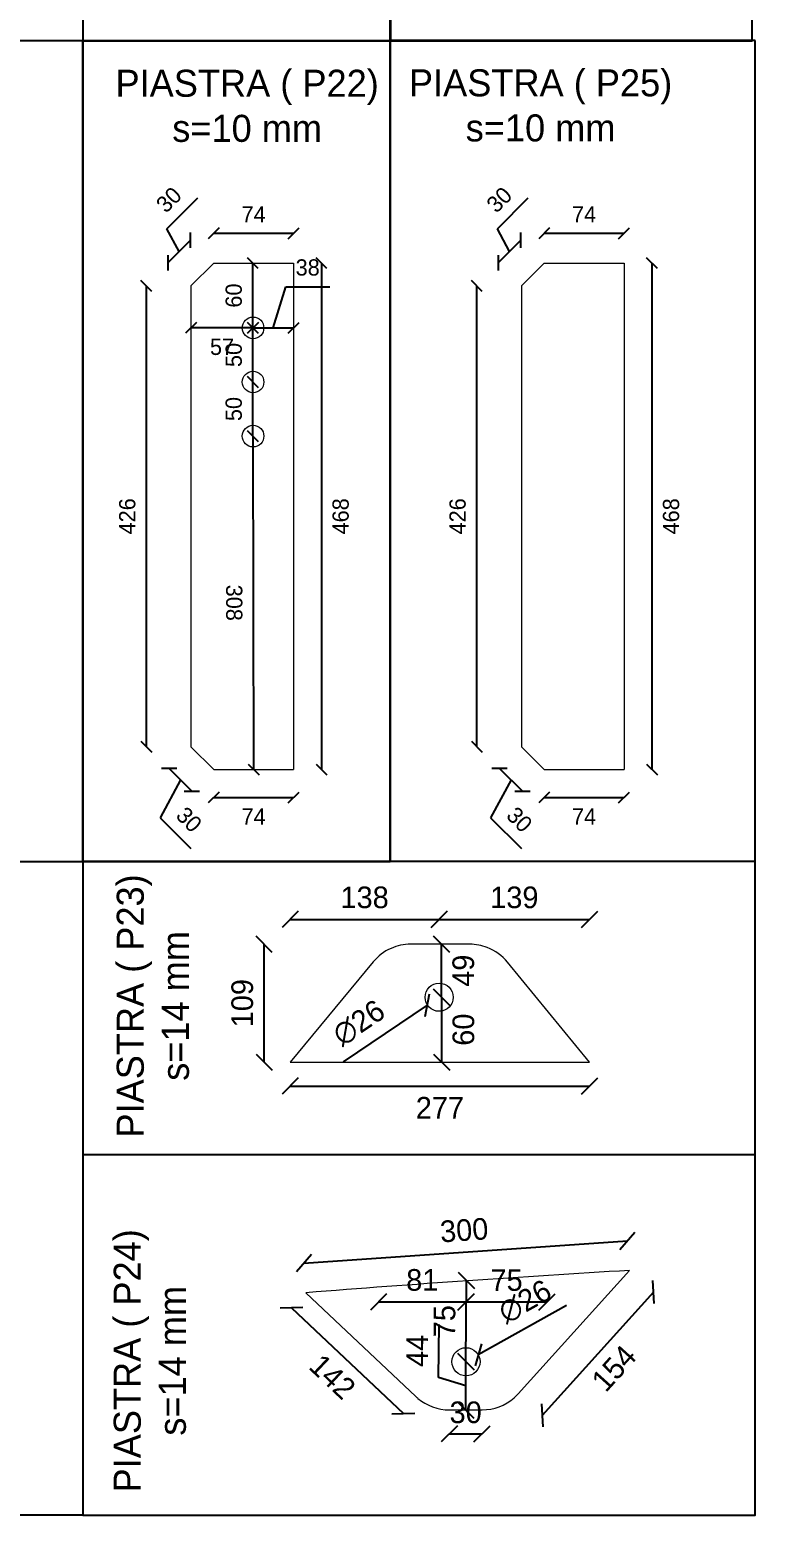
# Model space of a CAD drawing. Header units: millimetres. Extents: x -6949 to 549764, y -83146 to 127128.
# Drawn here: x 21801 to 22472, y -47002 to -45628 of the extents above; entities that cross this region are included whole.
import ezdxf

# ---------------------------------------------------------------- set-up
doc = ezdxf.new("R2010")
doc.units = ezdxf.units.MM
doc.layers.add('piastra', color=6, linetype='Continuous', lineweight=18)
doc.layers.add('quote', color=7, linetype='Continuous', lineweight=5, true_color=0x383838)
doc.styles.get("Standard").update_dxf_attribs({"font": ''})
doc.styles.get('Standard').set_extended_font_data('Bahnschrift Light')
doc.dimstyles.new('Q 1_10', dxfattribs={"dimtxt": 15, "dimasz": 10, "dimexe": 0.18, "dimexo": 0.0625, "dimgap": 10, "dimtad": 2, "dimdec": 0, "dimzin": 0, "dimdsep": 46, "dimtxsty": 'Standard', "dimblk": 'OBLIQUE', "dimcen": 0, "dimse1": 1, "dimse2": 1, "dimadec": 0, "dimazin": 0, "dimtfac": 1, "dimtdec": 0, "dimtofl": 0, "dimtmove": 1, "dimatfit": 3, "dimfxl": 1, "dimtolj": 1, "dimtzin": 0, "dimarcsym": 1})
doc.dimstyles.new('Q 1_15', dxfattribs={"dimtxt": 20, "dimasz": 15, "dimexe": 0.18, "dimexo": 0.0625, "dimgap": 10, "dimtad": 2, "dimdec": 0, "dimzin": 0, "dimdsep": 46, "dimtxsty": 'Standard', "dimblk": 'OBLIQUE', "dimcen": 0, "dimse1": 1, "dimse2": 1, "dimadec": 0, "dimazin": 0, "dimtfac": 1, "dimtdec": 0, "dimtofl": 0, "dimtmove": 1, "dimatfit": 3, "dimfxl": 1, "dimtolj": 1, "dimtzin": 0, "dimarcsym": 1})

# ---------------------------------------------------------------- blocks, each defined once
blk = doc.blocks.new('_Oblique')
at = {"color": 0, "linetype": 'ByBlock', "lineweight": -2}
blk.add_line((-0.5, -0.5), (0.5, 0.5), dxfattribs=at)
blk = doc.blocks.new('*D1178')
at = {"layer": 'Defpoints', "color": 0, "transparency": 16777216}
for p in [(21908.9, -45865.2), (21950.1, -45865.2), (21950.1, -46291.2)]:
    blk.add_point(p, dxfattribs=at)
at = {"layer": 'quote', "color": 0, "lineweight": -2, "transparency": 16777216}
blk.add_line((21908.9, -46291.2), (21908.9, -45865.2), dxfattribs=at)
at = {"layer": 'quote', "color": 0, "lineweight": -2, "transparency": 16777216, "xscale": 10, "yscale": 10, "zscale": 10}
for p, rotation in [((21908.9, -45865.2), 90), ((21908.9, -46291.2), 270)]:
    blk.add_blockref('_Oblique', p, dxfattribs=dict(at, rotation=rotation))
at = {"layer": 'quote', "color": 0, "transparency": 16777216, "insert": (21891.3, -46078.2), "char_height": 15, "attachment_point": 5, "rotation": 90}
blk.add_mtext('\\A1;426', dxfattribs=at)
blk = doc.blocks.new('*D1179')
at = {"layer": 'Defpoints', "color": 0, "transparency": 16777216}
for p in [(21949.7, -45822.8), (21971.1, -45844.2), (21950.1, -45865.2)]:
    blk.add_point(p, dxfattribs=at)
at = {"layer": 'quote', "color": 0, "lineweight": -2, "transparency": 16777216}
for p, q in [((21927.9, -45812.3), (21956.5, -45783.8)), ((21939.2, -45833.3), (21927.9, -45812.3)), ((21928.7, -45843.8), (21949.7, -45822.8))]:
    blk.add_line(p, q, dxfattribs=at)
at = {"layer": 'quote', "color": 0, "lineweight": -2, "transparency": 16777216, "xscale": 10, "yscale": 10, "zscale": 10}
for p, rotation in [((21949.7, -45822.8), 45), ((21928.7, -45843.8), 225)]:
    blk.add_blockref('_Oblique', p, dxfattribs=dict(at, rotation=rotation))
at = {"layer": 'quote', "color": 0, "transparency": 16777216, "insert": (21929.7, -45785.5), "char_height": 15, "attachment_point": 5, "rotation": 45}
blk.add_mtext('\\A1;30', dxfattribs=at)
blk = doc.blocks.new('*D1180')
at = {"layer": 'Defpoints', "color": 0, "transparency": 16777216}
for p in [(21950.1, -46291.2), (21971.1, -46312.2), (21951, -46332.3)]:
    blk.add_point(p, dxfattribs=at)
at = {"layer": 'quote', "color": 0, "lineweight": -2, "transparency": 16777216}
for p, q in [((21930, -46311.3), (21951, -46332.3)), ((21940.5, -46321.8), (21921.6, -46356.9)), ((21921.6, -46356.9), (21950.1, -46385.4))]:
    blk.add_line(p, q, dxfattribs=at)
at = {"layer": 'quote', "color": 0, "lineweight": -2, "transparency": 16777216, "xscale": 10, "yscale": 10, "zscale": 10}
for p, rotation in [((21930, -46311.3), 134.9999999993647), ((21951, -46332.3), 314.9999999993647)]:
    blk.add_blockref('_Oblique', p, dxfattribs=dict(at, rotation=rotation))
at = {"layer": 'quote', "color": 0, "transparency": 16777216, "insert": (21948.3, -46358.6), "char_height": 15, "attachment_point": 5, "rotation": 315}
blk.add_mtext('\\A1;30', dxfattribs=at)
blk = doc.blocks.new('*D1181')
at = {"layer": 'Defpoints', "color": 0, "transparency": 16777216}
for p in [(21971.1, -46312.2), (22045, -46312.2), (22045, -46338.1)]:
    blk.add_point(p, dxfattribs=at)
at = {"layer": 'quote', "color": 0, "lineweight": -2, "transparency": 16777216}
blk.add_line((21971.1, -46338.1), (22045, -46338.1), dxfattribs=at)
at = {"layer": 'quote', "color": 0, "lineweight": -2, "transparency": 16777216, "xscale": 10, "yscale": 10, "zscale": 10, "rotation": 180}
blk.add_blockref('_Oblique', (21971.1, -46338.1), dxfattribs=at)
at = {"layer": 'quote', "color": 0, "lineweight": -2, "transparency": 16777216, "xscale": 10, "yscale": 10, "zscale": 10}
blk.add_blockref('_Oblique', (22045, -46338.1), dxfattribs=at)
at = {"layer": 'quote', "color": 0, "transparency": 16777216, "insert": (22008, -46355.7), "char_height": 15, "attachment_point": 5}
blk.add_mtext('\\A1;74', dxfattribs=at)
blk = doc.blocks.new('*D1182')
at = {"layer": 'Defpoints', "color": 0, "transparency": 16777216}
for p in [(22045, -45816.5), (21971.1, -45844.2), (22045, -45844.2)]:
    blk.add_point(p, dxfattribs=at)
at = {"layer": 'quote', "color": 0, "lineweight": -2, "transparency": 16777216}
blk.add_line((21971.1, -45816.5), (22045, -45816.5), dxfattribs=at)
at = {"layer": 'quote', "color": 0, "lineweight": -2, "transparency": 16777216, "xscale": 10, "yscale": 10, "zscale": 10, "rotation": 180}
blk.add_blockref('_Oblique', (21971.1, -45816.5), dxfattribs=at)
at = {"layer": 'quote', "color": 0, "lineweight": -2, "transparency": 16777216, "xscale": 10, "yscale": 10, "zscale": 10}
blk.add_blockref('_Oblique', (22045, -45816.5), dxfattribs=at)
at = {"layer": 'quote', "color": 0, "transparency": 16777216, "insert": (22008, -45799), "char_height": 15, "attachment_point": 5}
blk.add_mtext('\\A1;74', dxfattribs=at)
blk = doc.blocks.new('*D1183')
at = {"layer": 'Defpoints', "color": 0, "transparency": 16777216}
for p in [(22045, -45844.2), (22045, -46312.2), (22070.8, -46312.2)]:
    blk.add_point(p, dxfattribs=at)
at = {"layer": 'quote', "color": 0, "lineweight": -2, "transparency": 16777216}
blk.add_line((22070.8, -45844.2), (22070.8, -46312.2), dxfattribs=at)
at = {"layer": 'quote', "color": 0, "lineweight": -2, "transparency": 16777216, "xscale": 10, "yscale": 10, "zscale": 10}
for p, rotation in [((22070.8, -45844.2), 90), ((22070.8, -46312.2), 270)]:
    blk.add_blockref('_Oblique', p, dxfattribs=dict(at, rotation=rotation))
at = {"layer": 'quote', "color": 0, "transparency": 16777216, "insert": (22088.5, -46078.2), "char_height": 15, "attachment_point": 5, "rotation": 90}
blk.add_mtext('\\A1;468', dxfattribs=at)
blk = doc.blocks.new('*D1263')
at = {"layer": 'Defpoints', "color": 0, "transparency": 16777216}
for p in [(22007.5, -45904), (22045, -45904), (22045, -45904)]:
    blk.add_point(p, dxfattribs=at)
at = {"layer": 'quote', "color": 0, "lineweight": -2, "transparency": 16777216}
for p, q in [((22026.2, -45904), (22037.7, -45865.9)), ((22037.7, -45865.9), (22078.4, -45865.9)), ((22007.5, -45904), (22045, -45904))]:
    blk.add_line(p, q, dxfattribs=at)
at = {"layer": 'quote', "color": 0, "lineweight": -2, "transparency": 16777216, "xscale": 10, "yscale": 10, "zscale": 10, "rotation": 180}
blk.add_blockref('_Oblique', (22007.5, -45904), dxfattribs=at)
at = {"layer": 'quote', "color": 0, "lineweight": -2, "transparency": 16777216, "xscale": 10, "yscale": 10, "zscale": 10}
blk.add_blockref('_Oblique', (22045, -45904), dxfattribs=at)
at = {"layer": 'quote', "color": 0, "transparency": 16777216, "insert": (22058, -45848.2), "char_height": 15, "attachment_point": 5}
blk.add_mtext('\\A1;38', dxfattribs=at)
blk = doc.blocks.new('*D1264')
at = {"layer": 'Defpoints', "color": 0, "transparency": 16777216}
for p in [(21950.1, -45904), (21950.1, -45904), (22007.5, -45904)]:
    blk.add_point(p, dxfattribs=at)
at = {"layer": 'quote', "color": 0, "lineweight": -2, "transparency": 16777216}
blk.add_line((22007.5, -45904), (21950.1, -45904), dxfattribs=at)
at = {"layer": 'quote', "color": 0, "lineweight": -2, "transparency": 16777216, "xscale": 10, "yscale": 10, "zscale": 10, "rotation": 180}
blk.add_blockref('_Oblique', (21950.1, -45904), dxfattribs=at)
at = {"layer": 'quote', "color": 0, "lineweight": -2, "transparency": 16777216, "xscale": 10, "yscale": 10, "zscale": 10}
blk.add_blockref('_Oblique', (22007.5, -45904), dxfattribs=at)
at = {"layer": 'quote', "color": 0, "transparency": 16777216, "insert": (21978.8, -45921.6), "char_height": 15, "attachment_point": 5}
blk.add_mtext('\\A1;57', dxfattribs=at)
blk = doc.blocks.new('*D1265')
at = {"layer": 'Defpoints', "color": 0, "transparency": 16777216}
for p in [(22007.3, -45954), (22007.5, -45954), (22007.5, -46004)]:
    blk.add_point(p, dxfattribs=at)
at = {"layer": 'quote', "color": 0, "lineweight": -2, "transparency": 16777216}
blk.add_line((22007.3, -46004), (22007.3, -45954), dxfattribs=at)
at = {"layer": 'quote', "color": 0, "lineweight": -2, "transparency": 16777216, "xscale": 10, "yscale": 10, "zscale": 10}
for p, rotation in [((22007.3, -45954), 90), ((22007.3, -46004), 270)]:
    blk.add_blockref('_Oblique', p, dxfattribs=dict(at, rotation=rotation))
at = {"layer": 'quote', "color": 0, "transparency": 16777216, "insert": (21989.7, -45979), "char_height": 15, "attachment_point": 5, "rotation": 90}
blk.add_mtext('\\A1;50', dxfattribs=at)
blk = doc.blocks.new('*D1266')
at = {"layer": 'Defpoints', "color": 0, "transparency": 16777216}
for p in [(22007.3, -45904), (22007.3, -45904), (22007.3, -45954)]:
    blk.add_point(p, dxfattribs=at)
at = {"layer": 'quote', "color": 0, "lineweight": -2, "transparency": 16777216}
blk.add_line((22007.3, -45954), (22007.3, -45904), dxfattribs=at)
at = {"layer": 'quote', "color": 0, "lineweight": -2, "transparency": 16777216, "xscale": 10, "yscale": 10, "zscale": 10}
for p, rotation in [((22007.3, -45904), 90), ((22007.3, -45954), 270)]:
    blk.add_blockref('_Oblique', p, dxfattribs=dict(at, rotation=rotation))
at = {"layer": 'quote', "color": 0, "transparency": 16777216, "insert": (21989.7, -45929), "char_height": 15, "attachment_point": 5, "rotation": 90}
blk.add_mtext('\\A1;50', dxfattribs=at)
blk = doc.blocks.new('*D1267')
at = {"layer": 'Defpoints', "color": 0, "transparency": 16777216}
for p in [(22007.3, -45844.2), (22007.5, -45844.2), (22007.5, -45904)]:
    blk.add_point(p, dxfattribs=at)
at = {"layer": 'quote', "color": 0, "lineweight": -2, "transparency": 16777216}
blk.add_line((22007.3, -45904), (22007.3, -45844.2), dxfattribs=at)
at = {"layer": 'quote', "color": 0, "lineweight": -2, "transparency": 16777216, "xscale": 10, "yscale": 10, "zscale": 10}
for p, rotation in [((22007.3, -45844.2), 90), ((22007.3, -45904), 270)]:
    blk.add_blockref('_Oblique', p, dxfattribs=dict(at, rotation=rotation))
at = {"layer": 'quote', "color": 0, "transparency": 16777216, "insert": (21989.7, -45874.1), "char_height": 15, "attachment_point": 5, "rotation": 90}
blk.add_mtext('\\A1;60', dxfattribs=at)
blk = doc.blocks.new('*D1268')
at = {"layer": 'Defpoints', "color": 0, "transparency": 16777216}
for p in [(22007.3, -46004), (22008, -46312.2), (22008, -46312.2)]:
    blk.add_point(p, dxfattribs=at)
at = {"layer": 'quote', "color": 0, "lineweight": -2, "transparency": 16777216}
blk.add_line((22007.3, -46004), (22008, -46312.2), dxfattribs=at)
at = {"layer": 'quote', "color": 0, "lineweight": -2, "transparency": 16777216, "xscale": 10, "yscale": 10, "zscale": 10}
for p, rotation in [((22007.3, -46004), 90.12707038248223), ((22008, -46312.2), 270.1270703824823)]:
    blk.add_blockref('_Oblique', p, dxfattribs=dict(at, rotation=rotation))
at = {"layer": 'quote', "color": 0, "transparency": 16777216, "insert": (21990, -46158.1), "char_height": 15, "attachment_point": 5, "rotation": 270.1271}
blk.add_mtext('\\A1;308', dxfattribs=at)
blk = doc.blocks.new('*D1927')
at = {"layer": 'Defpoints', "color": 0, "transparency": 16777216}
for p in [(22353.5, -46748.1), (22355.4, -46775.4), (22056.4, -46796)]:
    blk.add_point(p, dxfattribs=at)
at = {"layer": 'quote', "color": 0, "lineweight": -2, "transparency": 16777216}
blk.add_line((22054.5, -46768.6), (22353.5, -46748.1), dxfattribs=at)
at = {"layer": 'quote', "color": 0, "lineweight": -2, "transparency": 16777216, "xscale": 15, "yscale": 15, "zscale": 15}
for p, rotation in [((22353.5, -46748.1), 3.92979640375931), ((22054.5, -46768.6), 183.9297964037594)]:
    blk.add_blockref('_Oblique', p, dxfattribs=dict(at, rotation=rotation))
at = {"layer": 'quote', "color": 0, "transparency": 16777216, "insert": (22202.6, -46738.2), "char_height": 20, "attachment_point": 5, "rotation": 3.9298}
blk.add_mtext('\\A1;300', dxfattribs=at)
blk = doc.blocks.new('*D1928')
at = {"layer": 'Defpoints', "color": 0, "transparency": 16777216}
for p in [(22056.4, -46796), (22159.9, -46893.7), (22146.5, -46907.8)]:
    blk.add_point(p, dxfattribs=at)
at = {"layer": 'quote', "color": 0, "lineweight": -2, "transparency": 16777216}
blk.add_line((22043, -46810.1), (22146.5, -46907.8), dxfattribs=at)
at = {"layer": 'quote', "color": 0, "lineweight": -2, "transparency": 16777216, "xscale": 15, "yscale": 15, "zscale": 15}
for p, rotation in [((22043, -46810.1), 136.645887362428), ((22146.5, -46907.8), 316.645887362428)]:
    blk.add_blockref('_Oblique', p, dxfattribs=dict(at, rotation=rotation))
at = {"layer": 'quote', "color": 0, "transparency": 16777216, "insert": (22081, -46873.6), "char_height": 20, "attachment_point": 5, "rotation": 316.6459}
blk.add_mtext('\\A1;142', dxfattribs=at)
blk = doc.blocks.new('*D1929')
at = {"layer": 'Defpoints', "color": 0, "transparency": 16777216}
for p in [(22355.4, -46775.4), (22252.5, -46889.4), (22274.7, -46909.4)]:
    blk.add_point(p, dxfattribs=at)
at = {"layer": 'quote', "color": 0, "lineweight": -2, "transparency": 16777216}
blk.add_line((22377.6, -46795.4), (22274.7, -46909.4), dxfattribs=at)
at = {"layer": 'quote', "color": 0, "lineweight": -2, "transparency": 16777216, "xscale": 15, "yscale": 15, "zscale": 15}
for p, rotation in [((22377.6, -46795.4), 47.94511804870084), ((22274.7, -46909.4), 227.9451180487008)]:
    blk.add_blockref('_Oblique', p, dxfattribs=dict(at, rotation=rotation))
at = {"layer": 'quote', "color": 0, "transparency": 16777216, "insert": (22341.1, -46865.9), "char_height": 20, "attachment_point": 5, "rotation": 47.9451}
blk.add_mtext('\\A1;154', dxfattribs=at)
blk = doc.blocks.new('*D1932')
at = {"layer": 'Defpoints', "color": 0, "transparency": 16777216}
for p in [(22188.9, -46904.3), (22219.1, -46904.3), (22219.1, -46926.5)]:
    blk.add_point(p, dxfattribs=at)
at = {"layer": 'quote', "color": 0, "lineweight": -2, "transparency": 16777216}
blk.add_line((22188.9, -46926.5), (22219.1, -46926.5), dxfattribs=at)
at = {"layer": 'quote', "color": 0, "lineweight": -2, "transparency": 16777216, "xscale": 15, "yscale": 15, "zscale": 15, "rotation": 180}
blk.add_blockref('_Oblique', (22188.9, -46926.5), dxfattribs=at)
at = {"layer": 'quote', "color": 0, "lineweight": -2, "transparency": 16777216, "xscale": 15, "yscale": 15, "zscale": 15}
blk.add_blockref('_Oblique', (22219.1, -46926.5), dxfattribs=at)
at = {"layer": 'quote', "color": 0, "transparency": 16777216, "insert": (22204, -46906.7), "char_height": 20, "attachment_point": 5}
blk.add_mtext('\\A1;30', dxfattribs=at)
blk = doc.blocks.new('*D1933')
at = {"layer": 'Defpoints', "color": 0, "transparency": 16777216}
for p in [(22204.3, -46859.8), (22204.3, -46859.8), (22204, -46904.3)]:
    blk.add_point(p, dxfattribs=at)
at = {"layer": 'quote', "color": 0, "lineweight": -2, "transparency": 16777216}
for p, q in [((22179, -46874.3), (22179.4, -46825.4)), ((22204, -46904.3), (22204.3, -46859.8)), ((22204.2, -46882.1), (22179, -46874.3))]:
    blk.add_line(p, q, dxfattribs=at)
at = {"layer": 'quote', "color": 0, "lineweight": -2, "transparency": 16777216, "xscale": 15, "yscale": 15, "zscale": 15}
for p, rotation in [((22204.3, -46859.8), 89.59175978594878), ((22204, -46904.3), 269.5917597859488)]:
    blk.add_blockref('_Oblique', p, dxfattribs=dict(at, rotation=rotation))
at = {"layer": 'quote', "color": 0, "transparency": 16777216, "insert": (22159.2, -46849.7), "char_height": 20, "attachment_point": 5, "rotation": 89.5918}
blk.add_mtext('\\A1;44', dxfattribs=at)
blk = doc.blocks.new('*D1934')
at = {"layer": 'Defpoints', "color": 0, "transparency": 16777216}
for p in [(22204.9, -46785), (22205.8, -46785), (22204.3, -46859.8)]:
    blk.add_point(p, dxfattribs=at)
at = {"layer": 'quote', "color": 0, "lineweight": -2, "transparency": 16777216}
blk.add_line((22204.3, -46859.8), (22204.9, -46785), dxfattribs=at)
at = {"layer": 'quote', "color": 0, "lineweight": -2, "transparency": 16777216, "xscale": 15, "yscale": 15, "zscale": 15}
for p, rotation in [((22204.9, -46785), 89.59175978594517), ((22204.3, -46859.8), 269.5917597859452)]:
    blk.add_blockref('_Oblique', p, dxfattribs=dict(at, rotation=rotation))
at = {"layer": 'quote', "color": 0, "transparency": 16777216, "insert": (22184.5, -46822.3), "char_height": 20, "attachment_point": 5, "rotation": 89.5918}
blk.add_mtext('\\A1;75', dxfattribs=at)
blk = doc.blocks.new('*D1935')
at = {"layer": 'Defpoints', "color": 0, "transparency": 16777216}
for p in [(22204.3, -46804.5), (22123.4, -46859.3), (22204.3, -46859.8)]:
    blk.add_point(p, dxfattribs=at)
at = {"layer": 'quote', "color": 0, "lineweight": -2, "transparency": 16777216}
blk.add_line((22123.4, -46804.5), (22204.3, -46804.5), dxfattribs=at)
at = {"layer": 'quote', "color": 0, "lineweight": -2, "transparency": 16777216, "xscale": 15, "yscale": 15, "zscale": 15, "rotation": 180}
blk.add_blockref('_Oblique', (22123.4, -46804.5), dxfattribs=at)
at = {"layer": 'quote', "color": 0, "lineweight": -2, "transparency": 16777216, "xscale": 15, "yscale": 15, "zscale": 15}
blk.add_blockref('_Oblique', (22204.3, -46804.5), dxfattribs=at)
at = {"layer": 'quote', "color": 0, "transparency": 16777216, "insert": (22163.9, -46784.3), "char_height": 20, "attachment_point": 5}
blk.add_mtext('\\A1;81', dxfattribs=at)
blk = doc.blocks.new('*D1936')
at = {"layer": 'Defpoints', "color": 0, "transparency": 16777216}
for p in [(22279.2, -46804.5), (22204.3, -46859.8), (22279.2, -46859.8)]:
    blk.add_point(p, dxfattribs=at)
at = {"layer": 'quote', "color": 0, "lineweight": -2, "transparency": 16777216}
blk.add_line((22204.3, -46804.5), (22279.2, -46804.5), dxfattribs=at)
at = {"layer": 'quote', "color": 0, "lineweight": -2, "transparency": 16777216, "xscale": 15, "yscale": 15, "zscale": 15, "rotation": 180}
blk.add_blockref('_Oblique', (22204.3, -46804.5), dxfattribs=at)
at = {"layer": 'quote', "color": 0, "lineweight": -2, "transparency": 16777216, "xscale": 15, "yscale": 15, "zscale": 15}
blk.add_blockref('_Oblique', (22279.2, -46804.5), dxfattribs=at)
at = {"layer": 'quote', "color": 0, "transparency": 16777216, "insert": (22241.8, -46784.4), "char_height": 20, "attachment_point": 5}
blk.add_mtext('\\A1;75', dxfattribs=at)
blk = doc.blocks.new('*D1937')
at = {"layer": 'Defpoints', "color": 0, "transparency": 16777216}
for p in [(22041.8, -46582.8), (22318.5, -46582.8), (22318.5, -46604.9)]:
    blk.add_point(p, dxfattribs=at)
at = {"layer": 'quote', "color": 0, "lineweight": -2, "transparency": 16777216}
blk.add_line((22041.8, -46604.9), (22318.5, -46604.9), dxfattribs=at)
at = {"layer": 'quote', "color": 0, "lineweight": -2, "transparency": 16777216, "xscale": 15, "yscale": 15, "zscale": 15, "rotation": 180}
blk.add_blockref('_Oblique', (22041.8, -46604.9), dxfattribs=at)
at = {"layer": 'quote', "color": 0, "lineweight": -2, "transparency": 16777216, "xscale": 15, "yscale": 15, "zscale": 15}
blk.add_blockref('_Oblique', (22318.5, -46604.9), dxfattribs=at)
at = {"layer": 'quote', "color": 0, "transparency": 16777216, "insert": (22180.2, -46625), "char_height": 20, "attachment_point": 5}
blk.add_mtext('\\A1;277', dxfattribs=at)
blk = doc.blocks.new('*D1938')
at = {"layer": 'Defpoints', "color": 0, "transparency": 16777216}
for p in [(22179.5, -46473.8), (22181.8, -46473.8), (22179.5, -46522.8)]:
    blk.add_point(p, dxfattribs=at)
at = {"layer": 'quote', "color": 0, "lineweight": -2, "transparency": 16777216}
blk.add_line((22181.8, -46522.8), (22181.8, -46473.8), dxfattribs=at)
at = {"layer": 'quote', "color": 0, "lineweight": -2, "transparency": 16777216, "xscale": 15, "yscale": 15, "zscale": 15}
for p, rotation in [((22181.8, -46473.8), 90), ((22181.8, -46522.8), 270)]:
    blk.add_blockref('_Oblique', p, dxfattribs=dict(at, rotation=rotation))
at = {"layer": 'quote', "color": 0, "transparency": 16777216, "insert": (22201.9, -46498.3), "char_height": 20, "attachment_point": 5, "rotation": 90}
blk.add_mtext('\\A1;49', dxfattribs=at)
blk = doc.blocks.new('*D1939')
at = {"layer": 'Defpoints', "color": 0, "transparency": 16777216}
for p in [(22179.5, -46522.8), (22179.5, -46582.8), (22181.8, -46582.8)]:
    blk.add_point(p, dxfattribs=at)
at = {"layer": 'quote', "color": 0, "lineweight": -2, "transparency": 16777216}
blk.add_line((22181.8, -46522.8), (22181.8, -46582.8), dxfattribs=at)
at = {"layer": 'quote', "color": 0, "lineweight": -2, "transparency": 16777216, "xscale": 15, "yscale": 15, "zscale": 15}
for p, rotation in [((22181.8, -46522.8), 90), ((22181.8, -46582.8), 270)]:
    blk.add_blockref('_Oblique', p, dxfattribs=dict(at, rotation=rotation))
at = {"layer": 'quote', "color": 0, "transparency": 16777216, "insert": (22202, -46552.8), "char_height": 20, "attachment_point": 5, "rotation": 90}
blk.add_mtext('\\A1;60', dxfattribs=at)
blk = doc.blocks.new('*D1940')
at = {"layer": 'Defpoints', "color": 0, "transparency": 16777216}
for p in [(22179.5, -46450.8), (22041.8, -46522.8), (22179.5, -46522.8)]:
    blk.add_point(p, dxfattribs=at)
at = {"layer": 'quote', "color": 0, "lineweight": -2, "transparency": 16777216}
blk.add_line((22041.8, -46450.8), (22179.5, -46450.8), dxfattribs=at)
at = {"layer": 'quote', "color": 0, "lineweight": -2, "transparency": 16777216, "xscale": 15, "yscale": 15, "zscale": 15, "rotation": 180}
blk.add_blockref('_Oblique', (22041.8, -46450.8), dxfattribs=at)
at = {"layer": 'quote', "color": 0, "lineweight": -2, "transparency": 16777216, "xscale": 15, "yscale": 15, "zscale": 15}
blk.add_blockref('_Oblique', (22179.5, -46450.8), dxfattribs=at)
at = {"layer": 'quote', "color": 0, "transparency": 16777216, "insert": (22110.6, -46430.6), "char_height": 20, "attachment_point": 5}
blk.add_mtext('\\A1;138', dxfattribs=at)
blk = doc.blocks.new('*D1941')
at = {"layer": 'Defpoints', "color": 0, "transparency": 16777216}
for p in [(22318.5, -46450.8), (22179.5, -46522.8), (22318.5, -46582.8)]:
    blk.add_point(p, dxfattribs=at)
at = {"layer": 'quote', "color": 0, "lineweight": -2, "transparency": 16777216}
blk.add_line((22179.5, -46450.8), (22318.5, -46450.8), dxfattribs=at)
at = {"layer": 'quote', "color": 0, "lineweight": -2, "transparency": 16777216, "xscale": 15, "yscale": 15, "zscale": 15, "rotation": 180}
blk.add_blockref('_Oblique', (22179.5, -46450.8), dxfattribs=at)
at = {"layer": 'quote', "color": 0, "lineweight": -2, "transparency": 16777216, "xscale": 15, "yscale": 15, "zscale": 15}
blk.add_blockref('_Oblique', (22318.5, -46450.8), dxfattribs=at)
at = {"layer": 'quote', "color": 0, "transparency": 16777216, "insert": (22249, -46430.6), "char_height": 20, "attachment_point": 5}
blk.add_mtext('\\A1;139', dxfattribs=at)
blk = doc.blocks.new('*D1942')
at = {"layer": 'Defpoints', "color": 0, "transparency": 16777216}
for p in [(22017.8, -46473.8), (22041.8, -46473.8), (22041.8, -46582.8)]:
    blk.add_point(p, dxfattribs=at)
at = {"layer": 'quote', "color": 0, "lineweight": -2, "transparency": 16777216}
blk.add_line((22017.8, -46582.8), (22017.8, -46473.8), dxfattribs=at)
at = {"layer": 'quote', "color": 0, "lineweight": -2, "transparency": 16777216, "xscale": 15, "yscale": 15, "zscale": 15}
for p, rotation in [((22017.8, -46473.8), 90), ((22017.8, -46582.8), 270)]:
    blk.add_blockref('_Oblique', p, dxfattribs=dict(at, rotation=rotation))
at = {"layer": 'quote', "color": 0, "transparency": 16777216, "insert": (21997.6, -46528.3), "char_height": 20, "attachment_point": 5, "rotation": 90}
blk.add_mtext('\\A1;109', dxfattribs=at)
blk = doc.blocks.new('*D1944')
at = {"layer": 'Defpoints', "color": 0, "transparency": 16777216}
for p in [(22190.2, -46515.6), (22168.7, -46530.1)]:
    blk.add_point(p, dxfattribs=at)
at = {"layer": 'quote', "color": 0, "lineweight": -2, "transparency": 16777216}
blk.add_line((22091.2, -46582.5), (22168.7, -46530.1), dxfattribs=at)
at = {"layer": 'quote', "color": 0, "lineweight": -2, "transparency": 16777216, "xscale": 15, "yscale": 15, "zscale": 15, "rotation": 34.05016904069341}
blk.add_blockref('_Oblique', (22168.7, -46530.1), dxfattribs=at)
at = {"layer": 'quote', "color": 0, "transparency": 16777216, "insert": (22105.3, -46546.5), "char_height": 20, "attachment_point": 5, "rotation": 34.0502}
blk.add_mtext('\\A1;∅26', dxfattribs=at)
blk = doc.blocks.new('*D1945')
at = {"layer": 'Defpoints', "color": 0, "transparency": 16777216}
for p in [(22215.7, -46853.5), (22193, -46866.2)]:
    blk.add_point(p, dxfattribs=at)
at = {"layer": 'quote', "color": 0, "lineweight": -2, "transparency": 16777216}
blk.add_line((22297.2, -46807.8), (22215.7, -46853.5), dxfattribs=at)
at = {"layer": 'quote', "color": 0, "lineweight": -2, "transparency": 16777216, "xscale": 15, "yscale": 15, "zscale": 15, "rotation": 209.2560650498916}
blk.add_blockref('_Oblique', (22215.7, -46853.5), dxfattribs=at)
at = {"layer": 'quote', "color": 0, "transparency": 16777216, "insert": (22258.8, -46804.2), "char_height": 20, "attachment_point": 5, "rotation": 29.2561}
blk.add_mtext('\\A1;∅26', dxfattribs=at)
blk = doc.blocks.new('*D1946')
at = {"layer": 'Defpoints', "color": 0, "transparency": 16777216}
for p in [(22214.3, -45865.2), (22255.5, -45865.2), (22255.5, -46291.2)]:
    blk.add_point(p, dxfattribs=at)
at = {"layer": 'quote', "color": 0, "lineweight": -2, "transparency": 16777216}
blk.add_line((22214.3, -46291.2), (22214.3, -45865.2), dxfattribs=at)
at = {"layer": 'quote', "color": 0, "lineweight": -2, "transparency": 16777216, "xscale": 10, "yscale": 10, "zscale": 10}
for p, rotation in [((22214.3, -45865.2), 90), ((22214.3, -46291.2), 270)]:
    blk.add_blockref('_Oblique', p, dxfattribs=dict(at, rotation=rotation))
at = {"layer": 'quote', "color": 0, "transparency": 16777216, "insert": (22196.6, -46078.2), "char_height": 15, "attachment_point": 5, "rotation": 90}
blk.add_mtext('\\A1;426', dxfattribs=at)
blk = doc.blocks.new('*D1947')
at = {"layer": 'Defpoints', "color": 0, "transparency": 16777216}
for p in [(22255.1, -45822.8), (22276.5, -45844.2), (22255.5, -45865.2)]:
    blk.add_point(p, dxfattribs=at)
at = {"layer": 'quote', "color": 0, "lineweight": -2, "transparency": 16777216}
for p, q in [((22233.3, -45812.3), (22261.8, -45783.8)), ((22244.6, -45833.3), (22233.3, -45812.3)), ((22234.1, -45843.8), (22255.1, -45822.8))]:
    blk.add_line(p, q, dxfattribs=at)
at = {"layer": 'quote', "color": 0, "lineweight": -2, "transparency": 16777216, "xscale": 10, "yscale": 10, "zscale": 10}
for p, rotation in [((22255.1, -45822.8), 45), ((22234.1, -45843.8), 225)]:
    blk.add_blockref('_Oblique', p, dxfattribs=dict(at, rotation=rotation))
at = {"layer": 'quote', "color": 0, "transparency": 16777216, "insert": (22235.1, -45785.5), "char_height": 15, "attachment_point": 5, "rotation": 45}
blk.add_mtext('\\A1;30', dxfattribs=at)
blk = doc.blocks.new('*D1948')
at = {"layer": 'Defpoints', "color": 0, "transparency": 16777216}
for p in [(22255.5, -46291.2), (22276.5, -46312.2), (22256.4, -46332.3)]:
    blk.add_point(p, dxfattribs=at)
at = {"layer": 'quote', "color": 0, "lineweight": -2, "transparency": 16777216}
for p, q in [((22235.4, -46311.3), (22256.4, -46332.3)), ((22245.9, -46321.8), (22227, -46356.9)), ((22227, -46356.9), (22255.5, -46385.4))]:
    blk.add_line(p, q, dxfattribs=at)
at = {"layer": 'quote', "color": 0, "lineweight": -2, "transparency": 16777216, "xscale": 10, "yscale": 10, "zscale": 10}
for p, rotation in [((22235.4, -46311.3), 134.9999999993647), ((22256.4, -46332.3), 314.9999999993647)]:
    blk.add_blockref('_Oblique', p, dxfattribs=dict(at, rotation=rotation))
at = {"layer": 'quote', "color": 0, "transparency": 16777216, "insert": (22253.7, -46358.6), "char_height": 15, "attachment_point": 5, "rotation": 315}
blk.add_mtext('\\A1;30', dxfattribs=at)
blk = doc.blocks.new('*D1949')
at = {"layer": 'Defpoints', "color": 0, "transparency": 16777216}
for p in [(22276.5, -46312.2), (22350.4, -46312.2), (22350.4, -46338.1)]:
    blk.add_point(p, dxfattribs=at)
at = {"layer": 'quote', "color": 0, "lineweight": -2, "transparency": 16777216}
blk.add_line((22276.5, -46338.1), (22350.4, -46338.1), dxfattribs=at)
at = {"layer": 'quote', "color": 0, "lineweight": -2, "transparency": 16777216, "xscale": 10, "yscale": 10, "zscale": 10, "rotation": 180}
blk.add_blockref('_Oblique', (22276.5, -46338.1), dxfattribs=at)
at = {"layer": 'quote', "color": 0, "lineweight": -2, "transparency": 16777216, "xscale": 10, "yscale": 10, "zscale": 10}
blk.add_blockref('_Oblique', (22350.4, -46338.1), dxfattribs=at)
at = {"layer": 'quote', "color": 0, "transparency": 16777216, "insert": (22313.4, -46355.7), "char_height": 15, "attachment_point": 5}
blk.add_mtext('\\A1;74', dxfattribs=at)
blk = doc.blocks.new('*D1950')
at = {"layer": 'Defpoints', "color": 0, "transparency": 16777216}
for p in [(22350.4, -45816.5), (22276.5, -45844.2), (22350.4, -45844.2)]:
    blk.add_point(p, dxfattribs=at)
at = {"layer": 'quote', "color": 0, "lineweight": -2, "transparency": 16777216}
blk.add_line((22276.5, -45816.5), (22350.4, -45816.5), dxfattribs=at)
at = {"layer": 'quote', "color": 0, "lineweight": -2, "transparency": 16777216, "xscale": 10, "yscale": 10, "zscale": 10, "rotation": 180}
blk.add_blockref('_Oblique', (22276.5, -45816.5), dxfattribs=at)
at = {"layer": 'quote', "color": 0, "lineweight": -2, "transparency": 16777216, "xscale": 10, "yscale": 10, "zscale": 10}
blk.add_blockref('_Oblique', (22350.4, -45816.5), dxfattribs=at)
at = {"layer": 'quote', "color": 0, "transparency": 16777216, "insert": (22313.4, -45799), "char_height": 15, "attachment_point": 5}
blk.add_mtext('\\A1;74', dxfattribs=at)
blk = doc.blocks.new('*D1951')
at = {"layer": 'Defpoints', "color": 0, "transparency": 16777216}
for p in [(22350.4, -45844.2), (22350.4, -46312.2), (22376.2, -46312.2)]:
    blk.add_point(p, dxfattribs=at)
at = {"layer": 'quote', "color": 0, "lineweight": -2, "transparency": 16777216}
blk.add_line((22376.2, -45844.2), (22376.2, -46312.2), dxfattribs=at)
at = {"layer": 'quote', "color": 0, "lineweight": -2, "transparency": 16777216, "xscale": 10, "yscale": 10, "zscale": 10}
for p, rotation in [((22376.2, -45844.2), 90), ((22376.2, -46312.2), 270)]:
    blk.add_blockref('_Oblique', p, dxfattribs=dict(at, rotation=rotation))
at = {"layer": 'quote', "color": 0, "transparency": 16777216, "insert": (22393.9, -46078.2), "char_height": 15, "attachment_point": 5, "rotation": 90}
blk.add_mtext('\\A1;468', dxfattribs=at)

msp = doc.modelspace()

# ---------------------------------------------------------------- linework, layer by layer
for points in [[(20491.4, -44295.6), (21850.2, -44295.7), (21850.3, -45638.6), (20491.4, -45638.7)], [(22134.3, -45261.4), (21850.3, -45261.5), (21850.2, -45638.5), (22134.3, -45638.6)], [(22468.9, -45261.4), (22134.4, -45261.5), (22134.4, -45638.6), (22468.9, -45638.6)], [(21850.2, -45638.5), (21228.9, -45638.7), (21229, -46397.4), (21850.3, -46397.4)], [(22134.2, -45638.3), (21850.2, -45638.5), (21850.3, -46397.2), (22134.3, -46397.2)], [(22471.6, -45638.3), (22134.2, -45638.3), (22134.3, -46397.1), (22471.6, -46397.2)], [(20491.4, -46397.4), (21850.3, -46397.5), (21850.3, -47001.7), (20491.5, -47001.8)], [(22471.6, -46397.2), (21850.3, -46397.3), (21850.3, -47001.7), (22471.7, -47001.6)]]:
    msp.add_lwpolyline(points, close=True)
msp.add_lwpolyline([(21850.3, -46668.3), (22471.6, -46668.2)])
at = {"layer": 'piastra'}
for points in [[(21950.1, -45865.2), (21971.1, -45844.2)], [(21971.1, -45844.2), (22045, -45844.2)], [(22045, -45844.2), (22045, -46312.2)], [(22255.5, -45865.2), (22276.5, -45844.2)], [(22276.5, -45844.2), (22350.4, -45844.2)], [(22350.4, -45844.2), (22350.4, -46312.2)], [(21950.1, -45865.2), (21950.1, -46291.2)], [(22255.5, -45865.2), (22255.5, -46291.2)], [(21971.1, -46312.2), (21950.1, -46291.2)], [(22276.5, -46312.2), (22255.5, -46291.2)], [(21971.1, -46312.2), (22045, -46312.2)], [(22276.5, -46312.2), (22350.4, -46312.2)], [(22041.8, -46582.8), (22318.5, -46582.8)]]:
    msp.add_lwpolyline(points, dxfattribs=at)
for points in [[(22135, -46477.6, 0.116767), (22118.5, -46490.2), (22041.8, -46582.8)], [(22223.9, -46476.8, 0.091186), (22207.9, -46473.8), (22153.1, -46473.8, 0.104066), (22135, -46477.6)], [(22318.5, -46582.8), (22242.7, -46490.3, 0.130861), (22223.9, -46476.8, 0.130861)]]:
    msp.add_lwpolyline(points, format="xyb", dxfattribs=at)
msp.add_lwpolyline([(22355.4, -46775.4, 0.004846), (22056.4, -46796), (22158, -46892, 0.014098), (22159.9, -46893.7, 0.177011), (22188.9, -46904.3), (22219.1, -46904.3, 0.181798), (22248.8, -46893.1, 0.029374), (22252.5, -46889.4)], format="xyb", close=True, dxfattribs=at)
for centre, radius in [((22007.5, -45904), 10), ((22007.5, -45954), 10), ((22007.5, -46004), 10), ((22179.5, -46522.8), 13), ((22204.3, -46859.8), 13)]:
    msp.add_circle(centre, radius, dxfattribs=at)

# ---------------------------------------------------------------- texts
at = {"char_height": 25, "attachment_point": 1}
for s, insert in [('\\pxqc;{\\fBahnschrift Light|b0|i0|c0|p34;PIASTRA ( P22) \\Ps=10 mm}', (21776.7, -45665.3)), ('\\pxqc;{\\fBahnschrift Light|b0|i0|c0|p34;PIASTRA ( P25) \\Ps=10 mm}', (22047.9, -45664.9))]:
    msp.add_mtext_dynamic_manual_height_columns(s, width=450.67, gutter_width=1, heights=[0], dxfattribs=dict(at, insert=insert))
at = {"char_height": 25, "attachment_point": 1, "rotation": 90}
for s, insert in [('\\pxqc;{\\fBahnschrift Light|b0|i0|c0|p34;PIASTRA ( P23) \\Ps=14 mm}', (21881.5, -46756.2)), ('\\pxqc;{\\fBahnschrift Light|b0|i0|c0|p34;PIASTRA ( P24) \\Ps=14 mm}', (21878.7, -47084.3))]:
    msp.add_mtext_dynamic_manual_height_columns(s, width=450.67, gutter_width=1, heights=[0], dxfattribs=dict(at, insert=insert))

# ---------------------------------------------------------------- dimensions: what is measured, and where the dimension line sits
at = {"layer": 'quote'}
for p1, p2, distance, dimstyle, picture, middle in [((21950.1, -45865.2), (21971.1, -45844.2), 30.2, 'Q 1_10', '*D1179', (21922.5, -45792.7)), ((22255.5, -45865.2), (22276.5, -45844.2), 30.2, 'Q 1_10', '*D1947', (22227.9, -45792.7)), ((22007.3, -46004), (22008, -46312.2), 0, 'Q 1_10', '*D1268', (21990, -46158.1)), ((21950.1, -46291.2), (21971.1, -46312.2), -28.4, 'Q 1_10', '*D1180', (21941.1, -46351.4)), ((22255.5, -46291.2), (22276.5, -46312.2), -28.4, 'Q 1_10', '*D1948', (22246.5, -46351.4)), ((22041.8, -46522.8), (22179.5, -46522.8), 72.1, 'Q 1_15', '*D1940', (22110.6, -46430.6)), ((22041.8, -46582.8), (22041.8, -46473.8), 24, 'Q 1_15', '*D1942', (21997.6, -46528.3)), ((22179.5, -46522.8), (22179.5, -46473.8), -2.3, 'Q 1_15', '*D1938', (22201.9, -46498.3)), ((22179.5, -46522.8), (22179.5, -46582.8), 2.3, 'Q 1_15', '*D1939', (22202, -46552.8)), ((22041.8, -46582.8), (22318.5, -46582.8), -22.1, 'Q 1_15', '*D1937', (22180.2, -46625)), ((22056.4, -46796), (22355.4, -46775.4), 27.4, 'Q 1_15', '*D1927', (22202.6, -46738.2)), ((22355.4, -46775.4), (22252.5, -46889.4), 29.9, 'Q 1_15', '*D1929', (22341.1, -46865.9)), ((22056.4, -46796), (22159.9, -46893.7), -19.4, 'Q 1_15', '*D1928', (22081, -46873.6)), ((22204.0066, -46904.2659), (22204.3231, -46859.8457), 0, 'Q 1_15', '*D1933', (22159.0974, -46864.1782))]:
    dim = msp.add_aligned_dim(p1=p1, p2=p2, distance=distance, dimstyle=dimstyle, dxfattribs=at)
    dim.commit()
    dim.dimension.update_dxf_attribs({"geometry": picture, "text_midpoint": middle})
for base, p1, p2, dimstyle, picture, middle in [((22045, -45816.5), (21971.1, -45844.2), (22045, -45844.2), 'Q 1_10', '*D1182', (22008, -45799)), ((22350.4, -45816.5), (22276.5, -45844.2), (22350.4, -45844.2), 'Q 1_10', '*D1950', (22313.4, -45799)), ((22044.9788, -45904.0412), (22007.4778, -45904.0412), (22044.9788, -45904.0412), 'Q 1_10', '*D1263', (22047.6715, -45848.2423)), ((21950.1, -45904), (22007.5, -45904), (21950.1, -45904), 'Q 1_10', '*D1264', (21978.8, -45921.6)), ((22045, -46338.1), (21971.1, -46312.2), (22045, -46312.2), 'Q 1_10', '*D1181', (22008, -46355.7)), ((22350.4, -46338.1), (22276.5, -46312.2), (22350.4, -46312.2), 'Q 1_10', '*D1949', (22313.4, -46355.7)), ((22204.3, -46804.5), (22123.4, -46859.3), (22204.3, -46859.8), 'Q 1_15', '*D1935', (22163.9, -46784.3)), ((22279.2, -46804.5), (22204.3, -46859.8), (22279.2, -46859.8), 'Q 1_15', '*D1936', (22241.8, -46784.4))]:
    dim = msp.add_linear_dim(base=base, p1=p1, p2=p2, dimstyle=dimstyle, dxfattribs=at)
    dim.commit()
    dim.dimension.update_dxf_attribs({"geometry": picture, "text_midpoint": middle})
for base, p1, p2, angle, dimstyle, picture, middle in [((22007.3, -45844.2), (22007.5, -45904), (22007.5, -45844.2), 90, 'Q 1_10', '*D1267', (21989.7, -45874.1)), ((22070.8, -46312.2), (22045, -45844.2), (22045, -46312.2), 90, 'Q 1_10', '*D1183', (22088.5, -46078.2)), ((22376.2, -46312.2), (22350.4, -45844.2), (22350.4, -46312.2), 90, 'Q 1_10', '*D1951', (22393.9, -46078.2)), ((21908.9, -45865.2), (21950.1, -46291.2), (21950.1, -45865.2), 90, 'Q 1_10', '*D1178', (21891.3, -46078.2)), ((22214.3, -45865.2), (22255.5, -46291.2), (22255.5, -45865.2), 90, 'Q 1_10', '*D1946', (22196.6, -46078.2)), ((22007.3, -45954), (22007.5, -46004), (22007.5, -45954), 90, 'Q 1_10', '*D1265', (21989.7, -45979)), ((22318.5, -46450.8), (22179.5, -46522.8), (22318.5, -46582.8), 180, 'Q 1_15', '*D1941', (22249, -46430.6)), ((22204.9, -46785), (22204.3, -46859.8), (22205.8, -46785), 269.5918, 'Q 1_15', '*D1934', (22184.5, -46822.3))]:
    dim = msp.add_linear_dim(base=base, p1=p1, p2=p2, angle=angle, dimstyle=dimstyle, dxfattribs=at)
    dim.commit()
    dim.dimension.update_dxf_attribs({"geometry": picture, "text_midpoint": middle})
for base, p1, p2, angle, dimstyle, picture, middle, dimtype in [((22007.3, -45904), (22007.3, -45954), (22007.3, -45904), 90, 'Q 1_10', '*D1266', (22007.3, -45929), 160), ((22219.1, -46926.5), (22188.9, -46904.3), (22219.1, -46904.3), 0, 'Q 1_15', '*D1932', (22204, -46926.9), 161)]:
    dim = msp.add_linear_dim(base=base, p1=p1, p2=p2, angle=angle, dimstyle=dimstyle, dxfattribs=at)
    dim.commit()
    dim.dimension.update_dxf_attribs({"geometry": picture, "text_midpoint": middle, "dimtype": dimtype})
for p1, p2, picture, middle in [((22190.2, -46515.6), (22168.7, -46530.1), '*D1944', (22105.3, -46546.5)), ((22193, -46866.2), (22215.7, -46853.5), '*D1945', (22258.8, -46804.2))]:
    dim = msp.add_diameter_dim_2p(p1=p1, p2=p2, dimstyle='Q 1_15', dxfattribs=at)
    dim.commit()
    dim.dimension.update_dxf_attribs({"geometry": picture, "text_midpoint": middle})

doc.saveas('drawing.dxf')
